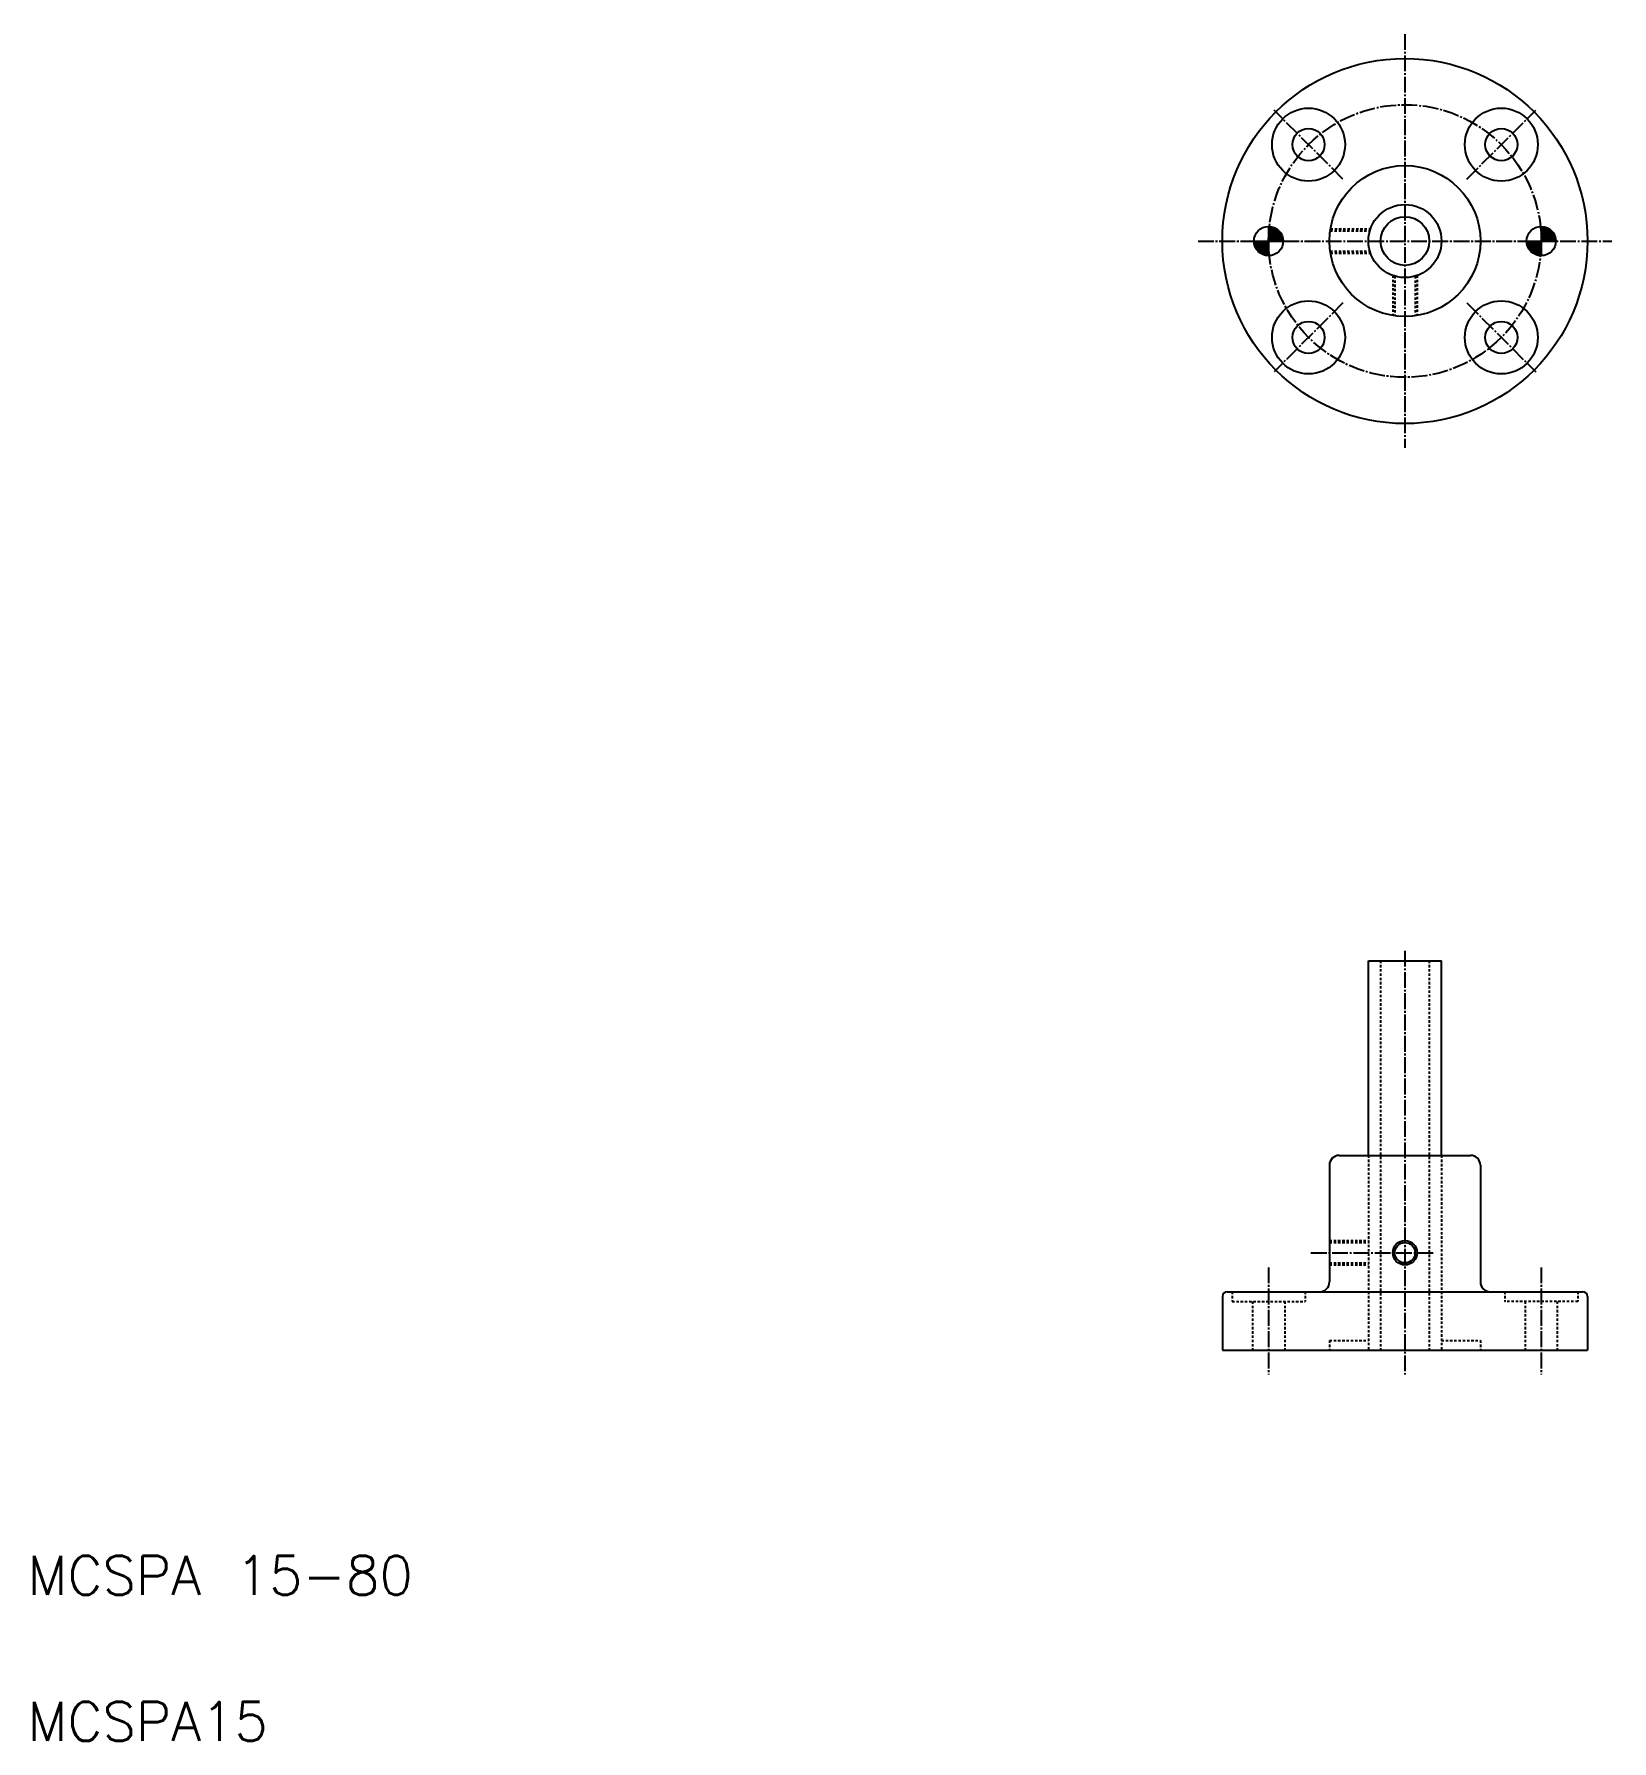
# Model space of a CAD drawing. Extents: x 21 to 345, y 20 to 371.
import ezdxf

# ---------------------------------------------------------------- set-up
doc = ezdxf.new("R2010")
doc.units = 0
doc.header["$LTSCALE"] = 0.25
doc.linetypes.add('CENTER', pattern=[17.5, 13, -1.5, 1.5, -1.5])
doc.linetypes.add('DASHED', pattern=[3.5, 2, -1.5])
doc.layers.get('0').update_dxf_attribs({"linetype": 'CONTINUOUS'})
doc.layers.add('CENTER', color=1, linetype='CENTER')
doc.styles.get("Standard").update_dxf_attribs({"font": 'txt', "bigfont": 'BIGFONT'})

msp = doc.modelspace()

# ---------------------------------------------------------------- linework, layer by layer
for p, q in [((274.92, 331.1), (274.92, 325.1)), ((274.92, 330.9), (275.99, 330.9)), ((274.92, 330.55), (276.65, 330.55)), ((274.92, 330.2), (277.06, 330.2)), ((274.92, 329.85), (277.36, 329.85)), ((330.92, 331.1), (330.92, 325.1)), ((330.92, 330.9), (331.99, 330.9)), ((330.92, 330.55), (332.65, 330.55)), ((330.92, 330.2), (333.06, 330.2)), ((330.92, 329.85), (333.36, 329.85)), ((271.92, 328.1), (277.92, 328.1)), ((271.94, 327.75), (274.92, 327.75)), ((272, 327.4), (274.92, 327.4)), ((272.11, 327.05), (274.92, 327.05)), ((272.27, 326.7), (274.92, 326.7)), ((272.48, 326.35), (274.92, 326.35)), ((274.92, 329.5), (277.57, 329.5)), ((274.92, 329.15), (277.73, 329.15)), ((274.92, 328.8), (277.84, 328.8)), ((274.92, 328.45), (277.9, 328.45)), ((274.92, 328.1), (277.92, 328.1)), ((327.92, 328.1), (333.92, 328.1)), ((327.94, 327.75), (330.92, 327.75)), ((328, 327.4), (330.92, 327.4)), ((328.11, 327.05), (330.92, 327.05)), ((328.27, 326.7), (330.92, 326.7)), ((328.48, 326.35), (330.92, 326.35)), ((330.92, 329.5), (333.57, 329.5)), ((330.92, 329.15), (333.73, 329.15)), ((330.92, 328.8), (333.84, 328.8)), ((330.92, 328.45), (333.9, 328.45)), ((330.92, 328.1), (333.92, 328.1)), ((272.78, 326), (274.92, 326)), ((273.19, 325.65), (274.92, 325.65)), ((273.84, 325.3), (274.92, 325.3)), ((328.78, 326), (330.92, 326)), ((329.19, 325.65), (330.92, 325.65)), ((329.84, 325.3), (330.92, 325.3)), ((295.42, 180.27), (310.42, 180.27)), ((295.42, 140.27), (295.42, 180.27)), ((310.42, 140.27), (310.42, 180.27)), ((289.42, 140.27), (316.42, 140.27)), ((295.42, 140.27), (310.42, 140.27)), ((299.17, 140.27), (299.17, 140.27)), ((302.92, 140.27), (302.92, 140.27)), ((287.42, 138.27), (287.42, 114.27)), ((318.42, 138.27), (318.42, 114.27)), ((266.42, 112.27), (339.42, 112.27)), ((265.42, 111.27), (265.42, 100.27)), ((340.42, 111.27), (340.42, 100.27)), ((265.42, 100.27), (340.42, 100.27))]:
    msp.add_line(p, q)
at = {"color": 3, "linetype": 'DASHED'}
for p, q in [((287.56, 330.2), (295.72, 330.2)), ((287.62, 330.6), (295.85, 330.6)), ((287.56, 326), (295.72, 326)), ((287.62, 325.6), (295.85, 325.6)), ((300.42, 321.03), (300.42, 312.8)), ((300.82, 320.9), (300.82, 312.74)), ((305.02, 320.9), (305.02, 312.74)), ((305.42, 321.03), (305.42, 312.8)), ((297.92, 180.27), (297.92, 100.27)), ((307.92, 180.27), (307.92, 100.27)), ((295.42, 140.27), (295.42, 100.27)), ((310.42, 140.27), (310.42, 100.27)), ((287.42, 122.77), (295.42, 122.77)), ((287.42, 122.37), (295.42, 122.37)), ((287.42, 118.17), (295.42, 118.17)), ((287.42, 117.77), (295.42, 117.77)), ((267.42, 112.27), (267.42, 110.27)), ((282.42, 112.27), (282.42, 110.27)), ((323.42, 112.27), (323.42, 110.27)), ((338.42, 112.27), (338.42, 110.27)), ((267.42, 110.27), (282.42, 110.27)), ((271.62, 110.27), (271.62, 100.27)), ((278.22, 110.27), (278.22, 100.27)), ((338.42, 110.27), (323.42, 110.27)), ((327.62, 110.27), (327.62, 100.27)), ((334.22, 110.27), (334.22, 100.27)), ((287.42, 102.27), (295.42, 102.27)), ((287.42, 102.27), (287.42, 100.27)), ((310.42, 102.27), (318.42, 102.27)), ((318.42, 102.27), (318.42, 100.27))]:
    msp.add_line(p, q, dxfattribs=at)
for centre, radius in [((302.92, 328.1), 37.5), ((283.12, 347.9), 7.5), ((322.72, 347.9), 7.5), ((283.12, 347.9), 3.3), ((322.72, 347.9), 3.3), ((302.92, 328.1), 15.5), ((302.92, 328.1), 7.5), ((302.92, 328.1), 5), ((274.92, 328.1), 3), ((330.92, 328.1), 3), ((283.12, 308.3), 7.5), ((322.72, 308.3), 7.5), ((283.12, 308.3), 3.3), ((322.72, 308.3), 3.3), ((302.92, 120.27), 2.1)]:
    msp.add_circle(centre, radius)
at = {"color": 3}
msp.add_circle((302.92, 120.27), 2.5, dxfattribs=at)
for centre, radius, start, end in [((289.42, 138.27), 2, 90, 180), ((316.42, 138.27), 2, 0, 90), ((266.42, 111.27), 1, 90, 180), ((285.42, 114.27), 2, 270, 0), ((320.42, 114.27), 2, 180, 270), ((339.42, 111.27), 1, 0, 90)]:
    msp.add_arc(centre, radius, start, end)
at = {"layer": 'CENTER', "color": 1, "linetype": 'CENTER'}
for p, q in [((302.92, 370.6), (302.92, 285.6)), ((290.19, 340.83), (276.05, 354.97)), ((315.65, 340.83), (329.79, 354.97)), ((260.42, 328.1), (345.42, 328.1)), ((290.19, 315.37), (276.05, 301.23)), ((315.65, 315.37), (329.79, 301.23)), ((302.92, 182.31), (302.92, 95.27)), ((283.6, 120.27), (309.13, 120.27)), ((274.92, 117.27), (274.92, 95.27)), ((330.92, 117.27), (330.92, 95.27))]:
    msp.add_line(p, q, dxfattribs=at)
msp.add_circle((302.92, 328.1), 28, dxfattribs=at)

# ---------------------------------------------------------------- texts
for s, p in [('MCSPA 15-80', (20, 50)), ('MCSPA15', (20, 20))]:
    msp.add_text(s, height=8).set_placement(p)

doc.saveas('drawing.dxf')
